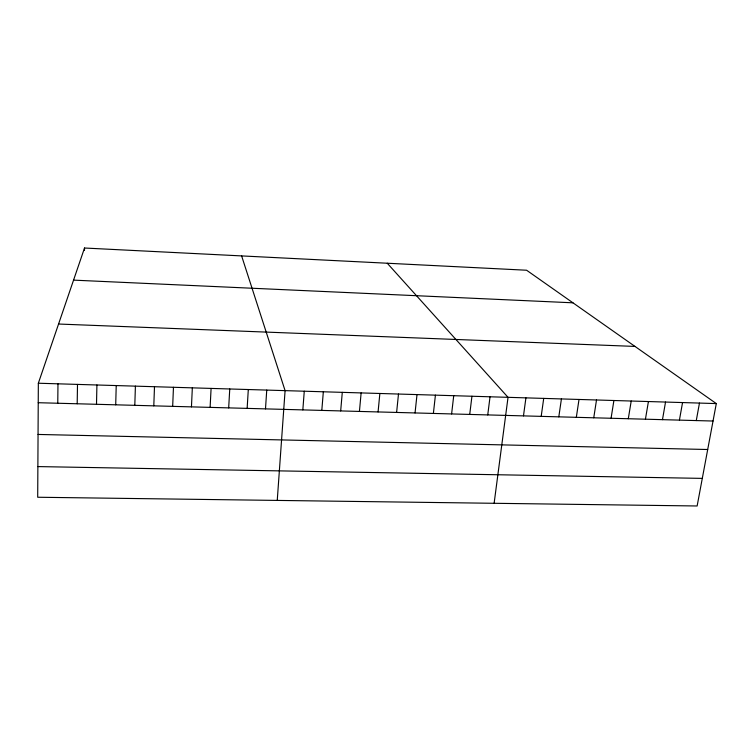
<?xml version="1.0" encoding="UTF-8"?>
<svg xmlns="http://www.w3.org/2000/svg" width="754" height="754" viewBox="0 0 754 754"><rect width="100%" height="100%" fill="white"/><g stroke="black" fill="none" stroke-linecap="round" stroke-linejoin="round"><path stroke-width="1.13" d="M38.341 383.23L37.7 497.244L697.13 505.981L716.3 403.579L526.603 270.234L84.523 248.019L38.341 383.23L716.3 403.579M57.766 403.239L57.973 383.814M77.191 403.767L77.502 384.399M84.486 250.347L84.523 248.019M96.503 404.295L96.917 384.983M115.711 404.813L116.22 385.567M134.806 405.332L135.409 386.142M153.797 405.85L154.495 386.717M172.675 406.359L173.467 387.283M191.45 406.877L192.336 387.848M210.112 407.377L211.092 388.414M228.679 407.886L229.753 388.97M247.142 408.385L248.302 389.526M265.493 408.885L266.746 390.082M277.246 500.42L285.087 390.638L241.619 255.917M302.835 409.893L304.267 391.213M321.807 410.412L323.334 391.778M340.676 410.921L342.288 392.353M359.432 411.43L361.128 392.919M378.074 411.938L379.865 393.475M396.613 412.447L398.489 394.04M415.049 412.947L417.009 394.596M433.38 413.446L435.426 395.143M451.608 413.937L453.729 395.699M469.723 414.427L471.938 396.246M487.744 414.917L490.034 396.783M494.124 503.295L508.036 397.33L387.254 263.231M523.474 415.888L525.924 397.867M541.193 416.368L543.719 398.395M558.808 416.849L561.419 398.932M576.329 417.32L579.015 399.46M593.747 417.801L596.508 399.988M611.07 418.263L613.907 400.506M628.299 418.734L631.211 401.024M645.433 419.196L648.421 401.543M662.474 419.667L665.528 402.052M679.42 420.119L682.549 402.57M696.272 420.581L699.467 403.07M37.87 466.585L702.294 478.385M38.049 434.445L707.704 449.507M38.228 402.711L713.03 421.034M58.558 324.031L634.991 346.425M73.553 280.13L572.955 302.816"/></g></svg>
